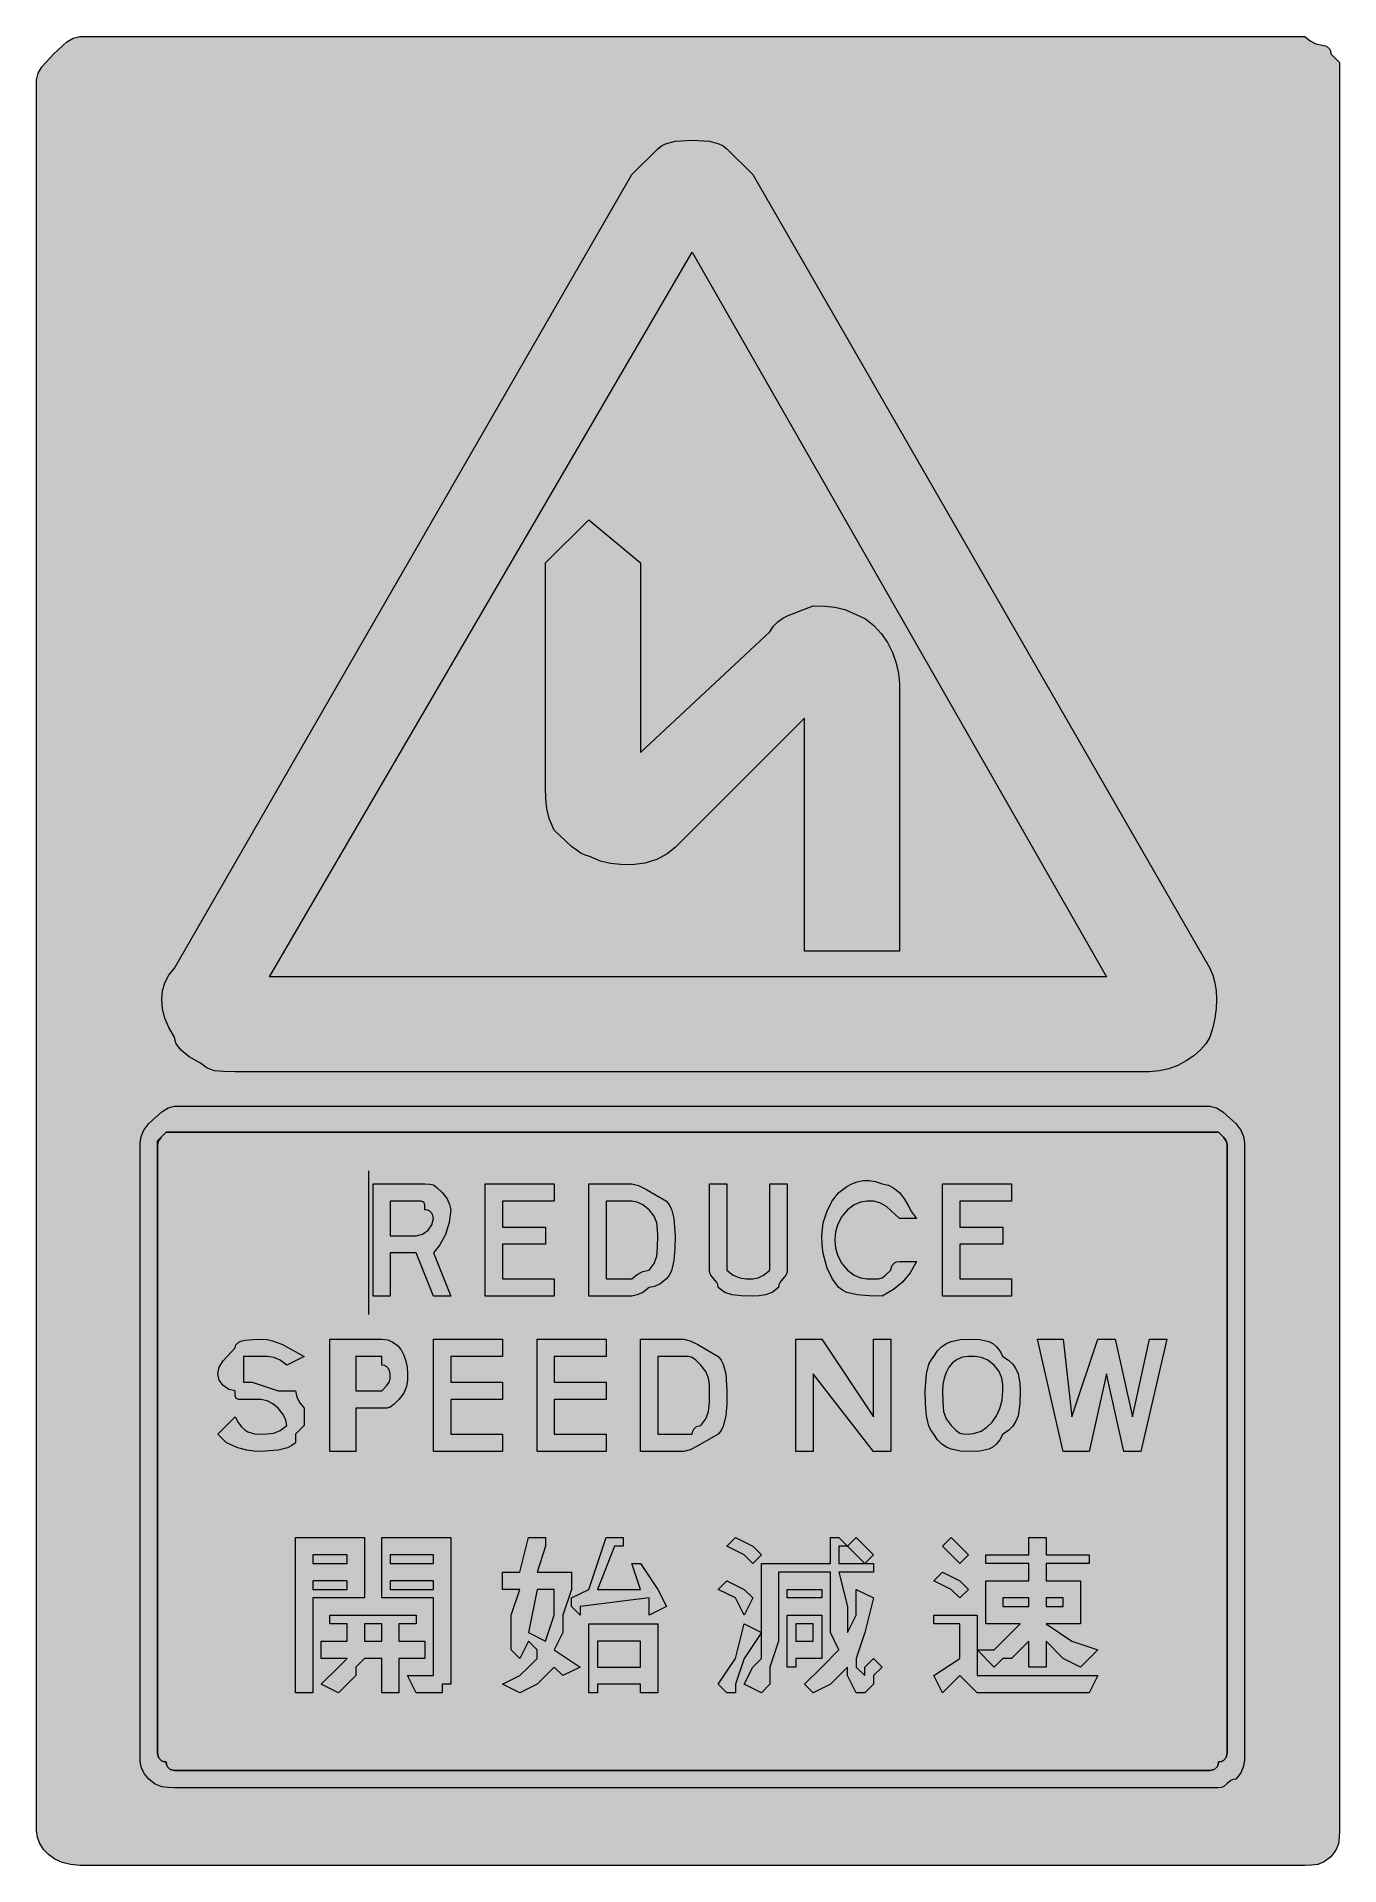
# Model space of a CAD drawing. Header units: metres. Extents: x 192 to 373, y 8 to 263.
import ezdxf

# ---------------------------------------------------------------- set-up
doc = ezdxf.new("R2010")
doc.units = ezdxf.units.M
for name, color, linetype, true_color in [('FILL_BLACK_000000', 7, 'Continuous', 0x000000), ('FILL_RED_FF0000', 7, 'Continuous', 0xff0000), ('FILL_WHITE_FFFFFF', 7, 'Continuous', 0xffffff), ('FILL_YELLOW_FFFF00', 7, 'Continuous', 0xffff00), ('STROKE_WHITE_FFFFFF', 7, 'Continuous', 0xffffff)]:
    doc.layers.add(name, color=color, linetype=linetype, true_color=true_color)

msp = doc.modelspace()

# ---------------------------------------------------------------- hatches: boundary and pattern name
at = {"layer": 'FILL_BLACK_000000', "true_color": 0x000000}
h = msp.add_hatch(color=7, dxfattribs=at)
h.dxf.hatch_style = 1
h.paths.add_polyline_path([(311.73, 135.6), (298.53, 135.6), (298.53, 168), (280.53, 150), (279.42, 149.12), (277.98, 148.35), (276.31, 147.81), (274.53, 147.6), (272.92, 147.62), (271.53, 147.75), (270.14, 148.11), (268.53, 148.8), (268.03, 148.91), (267.44, 149.19), (266.13, 150.15), (263.73, 152.4), (263.04, 154.01), (262.68, 155.4), (262.55, 156.79), (262.53, 158.4), (262.53, 189.6), (268.53, 195.6), (275.73, 189.6), (275.73, 163.2), (293.73, 180), (294.23, 180.79), (294.84, 181.41), (295.52, 181.88), (296.28, 182.25), (299.73, 183.6), (301.34, 183.58), (302.73, 183.45), (304.12, 183.09), (305.73, 182.4), (307.02, 181.79), (308.19, 180.9), (309.21, 179.78), (310.08, 178.5), (310.78, 177.1), (311.3, 175.65), (311.62, 174.2), (311.73, 172.8), (311.73, 135.6)])
at = {"layer": 'FILL_RED_FF0000', "true_color": 0xff0000}
h = msp.add_hatch(color=7, dxfattribs=at)
h.dxf.hatch_style = 1
h.paths.add_polyline_path([(355.32, 132.25), (355.61, 131.19), (355.77, 130.06), (355.83, 128.85), (355.77, 127.59), (355.61, 126.28), (355.32, 124.95), (354.93, 123.6), (354.37, 122.7), (353.62, 121.84), (352.69, 121.03), (351.63, 120.3), (350.45, 119.69), (349.19, 119.21), (347.88, 118.91), (346.53, 118.8), (219.33, 118.8), (217.74, 118.82), (216.48, 118.95), (215.45, 119.31), (214.53, 120), (212.96, 120.9), (211.83, 121.8), (211.16, 122.7), (210.99, 123.15), (210.93, 123.6), (210.14, 124.95), (209.58, 126.28), (209.24, 127.59), (209.13, 128.85), (209.24, 130.06), (209.58, 131.19), (210.14, 132.25), (210.93, 133.2), (274.53, 243.6), (278.13, 247.2), (278.63, 247.6), (279.22, 247.89), (280.53, 248.25), (282.93, 248.4), (285.33, 248.25), (286.64, 247.89), (287.23, 247.6), (287.73, 247.2), (291.33, 243.6), (354.93, 133.2), (355.32, 132.25)])
h = msp.add_hatch(color=7, dxfattribs=at)
h.dxf.hatch_style = 1
h.paths.add_polyline_path([(354.93, 110.4), (356.13, 110.4), (356.82, 109.69), (357.18, 109.2), (357.31, 108.71), (357.33, 108), (357.33, 24), (357.18, 23.4), (356.82, 22.99), (356.53, 22.85), (356.13, 22.8), (356.08, 22.4), (355.94, 22.11), (355.53, 21.75), (354.93, 21.6), (210.93, 21.6), (210.33, 21.75), (209.92, 22.11), (209.78, 22.4), (209.73, 22.8), (209.33, 22.85), (209.04, 22.99), (208.68, 23.4), (208.53, 24), (208.53, 108), (208.53, 109.2), (209.73, 110.4), (210.93, 110.4), (354.93, 110.4)])
at = {"layer": 'FILL_WHITE_FFFFFF', "true_color": 0xffffff}
h = msp.add_hatch(color=7, dxfattribs=at)
h.dxf.hatch_style = 1
h.paths.add_polyline_path([(224.13, 132), (282.93, 232.8), (340.53, 132), (224.13, 132)])
h = msp.add_hatch(color=7, dxfattribs=at)
h.dxf.hatch_style = 1
h.paths.add_polyline_path([(356.73, 113.25), (358.53, 111.6), (359.22, 110.7), (359.58, 109.8), (359.71, 108.9), (359.73, 108), (359.73, 24), (359.71, 23.1), (359.58, 22.2), (359.22, 21.3), (358.53, 20.4), (358.13, 20.35), (357.82, 20.21), (357.33, 19.8), (356.84, 19.39), (356.53, 19.25), (356.13, 19.2), (354.93, 19.2), (210.93, 19.2), (210.03, 19.22), (209.13, 19.35), (208.23, 19.71), (207.33, 20.4), (206.73, 21.15), (206.32, 21.92), (206.13, 22.8), (206.13, 24), (206.13, 108), (206.15, 108.9), (206.28, 109.8), (206.64, 110.7), (207.33, 111.6), (209.13, 113.25), (210.03, 113.79), (210.93, 114), (354.93, 114), (355.83, 113.79), (356.73, 113.25)])
h.paths.add_polyline_path([(209.04, 109.69), (208.68, 109.2), (208.55, 108.71), (208.53, 108), (208.53, 24), (208.68, 23.4), (209.04, 22.99), (209.33, 22.85), (209.73, 22.8), (209.78, 22.4), (209.92, 22.11), (210.33, 21.75), (210.93, 21.6), (354.93, 21.6), (355.53, 21.75), (355.94, 22.11), (356.08, 22.4), (356.13, 22.8), (356.53, 22.85), (356.82, 22.99), (357.18, 23.4), (357.33, 24), (357.33, 108), (357.31, 108.71), (357.18, 109.2), (356.82, 109.69), (356.13, 110.4), (354.93, 110.4), (210.93, 110.4), (209.73, 110.4), (209.04, 109.69)], flags=16)
h = msp.add_hatch(color=7, dxfattribs=at)
h.dxf.hatch_style = 1
h.paths.add_polyline_path([(244.53, 93.6), (240.93, 93.6), (240.93, 87.6), (238.53, 87.6), (238.53, 103.2), (245.73, 103.2), (246.44, 103.18), (246.93, 103.05), (247.42, 102.69), (248.13, 102), (248.82, 101.12), (249.18, 100.35), (249.33, 99.6), (249.12, 97.82), (248.58, 96.15), (247.81, 94.71), (246.93, 93.6), (249.33, 87.6), (246.93, 87.6), (244.53, 93.6)])
h.paths.add_polyline_path([(245.41, 96.21), (246.18, 96.75), (246.72, 97.52), (246.93, 98.4), (246.78, 99), (246.42, 99.41), (246.13, 99.55), (245.73, 99.6), (245.71, 100.29), (245.58, 100.65), (245.22, 100.78), (244.53, 100.8), (240.93, 100.8), (240.93, 96), (244.53, 96), (245.41, 96.21)], flags=16)
h = msp.add_hatch(color=7, dxfattribs=at)
h.dxf.hatch_style = 1
h.paths.add_polyline_path([(254.13, 103.2), (263.73, 103.2), (263.73, 100.8), (256.53, 100.8), (256.53, 97.2), (262.53, 97.2), (262.53, 94.8), (256.53, 94.8), (256.53, 90), (263.73, 90), (263.73, 87.6), (254.13, 87.6), (254.13, 103.2)])
h = msp.add_hatch(color=7, dxfattribs=at)
h.dxf.hatch_style = 1
h.paths.add_polyline_path([(276.48, 102.45), (279.33, 100.8), (279.73, 100.3), (280.02, 99.71), (280.38, 98.4), (280.53, 96), (280.51, 94.22), (280.38, 92.55), (280.02, 91.11), (279.73, 90.5), (279.33, 90), (278.45, 89.31), (277.68, 88.95), (276.93, 88.8), (276.05, 88.11), (275.28, 87.75), (274.53, 87.6), (268.53, 87.6), (268.53, 103.2), (274.53, 103.2), (275.45, 102.99), (276.48, 102.45)])
h.paths.add_polyline_path([(270.93, 90), (274.53, 90), (275.28, 90.6), (276.05, 91.01), (276.93, 91.2), (277.62, 92.12), (277.98, 93.15), (278.11, 94.41), (278.13, 96), (278.11, 96.9), (277.98, 97.8), (277.62, 98.7), (276.93, 99.6), (276.05, 100.29), (275.28, 100.65), (274.53, 100.8), (270.93, 100.8), (270.93, 90)], flags=16)
h = msp.add_hatch(color=7, dxfattribs=at)
h.dxf.hatch_style = 1
h.paths.add_polyline_path([(287.73, 93.6), (287.73, 92.4), (287.73, 91.2), (288.63, 90.51), (289.53, 90.15), (290.43, 90.02), (291.33, 90), (292.08, 90.15), (292.85, 90.51), (293.73, 91.2), (293.73, 92.4), (293.73, 93.6), (293.73, 103.2), (296.13, 103.2), (296.13, 93.6), (296.13, 91.2), (296.08, 90.8), (295.94, 90.49), (295.53, 90), (295.12, 89.51), (294.98, 89.2), (294.93, 88.8), (294.03, 88.11), (293.13, 87.75), (292.23, 87.62), (291.33, 87.6), (289.74, 87.62), (288.48, 87.75), (287.45, 88.11), (286.53, 88.8), (286.48, 89.2), (286.34, 89.51), (285.93, 90), (285.52, 90.49), (285.38, 90.8), (285.33, 91.2), (285.33, 93.6), (285.33, 103.2), (287.73, 103.2), (287.73, 93.6)])
h = msp.add_hatch(color=7, dxfattribs=at)
h.dxf.hatch_style = 1
h.paths.add_polyline_path([(309.93, 100.05), (309.03, 100.59), (308.13, 100.8), (307.23, 100.78), (306.33, 100.65), (305.43, 100.29), (304.53, 99.6), (303.74, 98.65), (303.18, 97.61), (302.84, 96.52), (302.73, 95.4), (302.84, 94.28), (303.18, 93.19), (303.74, 92.15), (304.53, 91.2), (305.43, 90.51), (306.33, 90.15), (307.23, 90.02), (308.13, 90), (308.84, 90.02), (309.33, 90.15), (309.82, 90.51), (310.53, 91.2), (310.68, 91.8), (311.04, 92.21), (311.33, 92.35), (311.73, 92.4), (314.13, 92.4), (313.21, 90.81), (312.18, 89.55), (310.92, 88.52), (309.33, 87.6), (307.55, 87.62), (305.88, 87.75), (304.44, 88.11), (303.83, 88.4), (303.33, 88.8), (302.45, 89.93), (301.68, 91.5), (301.14, 93.52), (300.98, 94.71), (300.93, 96), (301.14, 97.78), (301.68, 99.45), (302.45, 100.89), (303.33, 102), (304.44, 102.86), (305.12, 103.22), (305.88, 103.5), (306.69, 103.66), (307.55, 103.69), (308.43, 103.54), (309.33, 103.2), (310.21, 103.01), (310.98, 102.6), (311.73, 102), (312.44, 101.1), (312.93, 100.2), (313.42, 99.3), (314.13, 98.4), (311.73, 98.4), (309.93, 100.05)])
h = msp.add_hatch(color=7, dxfattribs=at)
h.dxf.hatch_style = 1
h.paths.add_polyline_path([(317.73, 103.2), (327.33, 103.2), (327.33, 100.8), (320.13, 100.8), (320.13, 97.2), (326.13, 97.2), (326.13, 94.8), (320.13, 94.8), (320.13, 90), (327.33, 90), (327.33, 87.6), (317.73, 87.6), (317.73, 103.2)])
h = msp.add_hatch(color=7, dxfattribs=at)
h.dxf.hatch_style = 1
h.paths.add_polyline_path([(225.63, 78.69), (224.73, 79.05), (223.83, 79.18), (222.93, 79.2), (220.53, 79.2), (220.53, 76.8), (220.53, 75.6), (221.73, 75.6), (225.33, 74.4), (226.53, 74.4), (227.73, 74.4), (227.92, 73.52), (228.33, 72.75), (228.93, 72), (228.93, 70.8), (228.93, 69.6), (227.73, 68.4), (227.73, 67.2), (227.23, 66.8), (226.64, 66.51), (225.33, 66.15), (222.93, 66), (222.01, 66.02), (220.98, 66.15), (219.72, 66.51), (218.13, 67.2), (216.93, 68.4), (219.33, 70.8), (219.78, 70.01), (220.23, 69.41), (220.68, 68.99), (221.13, 68.7), (222.03, 68.44), (222.93, 68.4), (223.83, 68.42), (224.73, 68.55), (225.63, 68.91), (226.53, 69.6), (226.38, 70.35), (226.02, 71.12), (225.33, 72), (224.58, 72.6), (223.81, 73.01), (222.93, 73.2), (220.53, 73.2), (219.84, 73.22), (219.48, 73.35), (219.35, 73.71), (219.33, 74.4), (218.45, 74.61), (217.68, 75.15), (217.14, 75.92), (216.93, 76.8), (217.14, 77.7), (217.68, 78.6), (219.33, 80.4), (219.44, 80.8), (219.72, 81.09), (220.15, 81.31), (220.68, 81.45), (221.86, 81.58), (222.93, 81.6), (223.78, 81.55), (224.54, 81.39), (225.93, 80.85), (228.93, 79.2), (226.53, 78), (225.63, 78.69)])
h = msp.add_hatch(color=7, dxfattribs=at)
h.dxf.hatch_style = 1
h.paths.add_polyline_path([(241.3, 81.19), (241.92, 80.71), (242.43, 80.1), (242.82, 79.37), (243.1, 78.56), (243.27, 77.7), (243.33, 76.8), (243.31, 75.9), (243.18, 75), (242.82, 74.1), (242.13, 73.2), (241.42, 72.51), (240.93, 72.15), (240.44, 72.02), (239.73, 72), (236.13, 72), (236.13, 66), (232.53, 66), (232.53, 81.6), (239.73, 81.6), (240.57, 81.49), (241.3, 81.19)])
h.paths.add_polyline_path([(238.53, 74.4), (239.73, 74.4), (240.42, 75.11), (240.78, 75.6), (240.91, 76.09), (240.93, 76.8), (240.78, 77.4), (240.42, 77.81), (240.13, 77.95), (239.73, 78), (239.73, 79.2), (238.53, 79.2), (236.13, 79.2), (236.13, 74.4), (238.53, 74.4)], flags=16)
h = msp.add_hatch(color=7, dxfattribs=at)
h.dxf.hatch_style = 1
h.paths.add_polyline_path([(246.93, 81.6), (256.53, 81.6), (256.53, 79.2), (249.33, 79.2), (249.33, 75.6), (256.53, 75.6), (256.53, 73.2), (249.33, 73.2), (249.33, 68.4), (256.53, 68.4), (256.53, 66), (246.93, 66), (246.93, 81.6)])
h = msp.add_hatch(color=7, dxfattribs=at)
h.dxf.hatch_style = 1
h.paths.add_polyline_path([(261.33, 81.6), (270.93, 81.6), (270.93, 79.2), (263.73, 79.2), (263.73, 75.6), (270.93, 75.6), (270.93, 73.2), (263.73, 73.2), (263.73, 68.4), (270.93, 68.4), (270.93, 66), (261.33, 66), (261.33, 81.6)])
h = msp.add_hatch(color=7, dxfattribs=at)
h.dxf.hatch_style = 1
h.paths.add_polyline_path([(283.68, 80.85), (286.53, 79.2), (286.93, 78.7), (287.22, 78.11), (287.58, 76.8), (287.73, 74.4), (287.71, 72.62), (287.58, 70.95), (287.22, 69.51), (286.93, 68.9), (286.53, 68.4), (283.68, 66.75), (282.65, 66.21), (281.73, 66), (275.73, 66), (275.73, 81.6), (281.73, 81.6), (282.65, 81.39), (283.68, 80.85)])
h.paths.add_polyline_path([(278.13, 68.4), (281.73, 68.4), (282.93, 68.4), (282.98, 68.8), (283.12, 69.09), (283.53, 69.45), (284.13, 69.6), (284.82, 70.52), (285.18, 71.55), (285.31, 72.81), (285.33, 74.4), (285.31, 75.3), (285.18, 76.2), (284.82, 77.1), (284.13, 78), (283.42, 78.69), (282.93, 79.05), (282.44, 79.18), (281.73, 79.2), (278.13, 79.2), (278.13, 68.4)], flags=16)
h = msp.add_hatch(color=7, dxfattribs=at)
h.dxf.hatch_style = 1
h.paths.add_polyline_path([(299.73, 76.8), (299.73, 66), (297.33, 66), (297.33, 81.6), (300.93, 81.6), (308.13, 70.8), (308.13, 81.6), (310.53, 81.6), (310.53, 66), (308.13, 66), (299.73, 76.8)])
h = msp.add_hatch(color=7, dxfattribs=at)
h.dxf.hatch_style = 1
h.paths.add_polyline_path([(324.18, 81.3), (324.72, 81.01), (325.21, 80.59), (325.68, 79.99), (326.13, 79.2), (326.92, 78.7), (327.52, 78.11), (327.94, 77.47), (328.23, 76.8), (328.49, 75.49), (328.53, 74.4), (328.49, 72.62), (328.23, 70.95), (327.94, 70.19), (327.52, 69.51), (326.92, 68.9), (326.13, 68.4), (325.68, 67.61), (325.21, 67.01), (324.72, 66.59), (324.18, 66.3), (322.92, 66.04), (321.33, 66), (320.24, 66.04), (318.93, 66.3), (318.26, 66.59), (317.62, 67.01), (317.03, 67.61), (316.53, 68.4), (316.13, 68.9), (315.84, 69.51), (315.48, 70.95), (315.35, 72.62), (315.33, 74.4), (315.48, 76.8), (315.84, 78.11), (316.13, 78.7), (316.53, 79.2), (317.03, 79.99), (317.62, 80.59), (318.26, 81.01), (318.93, 81.3), (320.24, 81.56), (321.33, 81.6), (322.92, 81.56), (324.18, 81.3)])
h.paths.add_polyline_path([(319.76, 78.79), (319.14, 78.31), (318.63, 77.7), (318.24, 76.97), (317.96, 76.16), (317.79, 75.3), (317.73, 74.4), (317.75, 72.81), (317.88, 71.55), (318.24, 70.52), (318.93, 69.6), (319.64, 68.91), (320.13, 68.55), (320.62, 68.42), (321.33, 68.4), (322.23, 68.51), (323.09, 68.83), (323.9, 69.35), (324.63, 70.05), (325.24, 70.92), (325.72, 71.94), (326.02, 73.11), (326.13, 74.4), (326.11, 75.3), (325.98, 76.2), (325.62, 77.1), (324.93, 78), (324.03, 78.69), (323.13, 79.05), (322.23, 79.18), (321.33, 79.2), (320.49, 79.09), (319.76, 78.79)], flags=16)
h = msp.add_hatch(color=7, dxfattribs=at)
h.dxf.hatch_style = 1
h.paths.add_polyline_path([(330.93, 81.6), (334.53, 81.6), (335.73, 70.8), (339.33, 81.6), (341.73, 81.6), (344.13, 70.8), (346.53, 81.6), (348.93, 81.6), (345.33, 66), (342.93, 66), (340.53, 76.8), (338.13, 66), (334.53, 66), (330.93, 81.6)])
h = msp.add_hatch(color=7, dxfattribs=at)
h.dxf.hatch_style = 1
h.paths.add_polyline_path([(237.33, 45.6), (230.13, 45.6), (230.13, 32.4), (227.73, 32.4), (227.73, 54), (237.33, 54), (237.33, 45.6)])
h.paths.add_polyline_path([(230.13, 48), (230.13, 46.8), (234.93, 46.8), (234.93, 48), (230.13, 48)], flags=16)
h.paths.add_polyline_path([(234.93, 51.6), (230.13, 51.6), (230.13, 50.4), (234.93, 50.4), (234.93, 51.6)], flags=16)
h = msp.add_hatch(color=7, dxfattribs=at)
h.dxf.hatch_style = 1
h.paths.add_polyline_path([(249.33, 36), (249.33, 34.8), (249.33, 33.6), (248.13, 33.6), (248.13, 32.4), (246.93, 32.4), (245.73, 32.4), (244.53, 32.4), (243.33, 34.8), (244.53, 34.8), (245.73, 34.8), (246.93, 34.8), (246.93, 36), (246.93, 45.6), (239.73, 45.6), (239.73, 54), (249.33, 54), (249.33, 36)])
h.paths.add_polyline_path([(240.93, 48), (240.93, 46.8), (246.93, 46.8), (246.93, 48), (240.93, 48)], flags=16)
h.paths.add_polyline_path([(246.93, 51.6), (240.93, 51.6), (240.93, 50.4), (246.93, 50.4), (246.93, 51.6)], flags=16)
h = msp.add_hatch(color=7, dxfattribs=at)
h.dxf.hatch_style = 1
h.paths.add_polyline_path([(262.53, 52.8), (261.33, 49.2), (266.13, 49.2), (266.13, 46.8), (264.93, 43.2), (264.93, 40.8), (263.73, 38.4), (267.33, 36), (264.93, 34.8), (263.73, 36), (261.33, 33.6), (258.93, 32.4), (256.53, 33.6), (258.93, 34.8), (260.13, 36), (261.33, 37.2), (261.33, 38.4), (260.13, 39.6), (258.93, 37.2), (257.73, 38.4), (257.73, 43.2), (258.93, 46.8), (256.53, 46.8), (256.53, 49.2), (258.93, 49.2), (260.13, 54), (262.53, 54), (262.53, 52.8)])
h.paths.add_polyline_path([(262.53, 39.6), (263.73, 43.2), (263.73, 46.8), (261.33, 46.8), (260.13, 40.8), (262.53, 39.6)], flags=16)
h = msp.add_hatch(color=7, dxfattribs=at)
h.dxf.hatch_style = 1
h.paths.add_polyline_path([(273.33, 54), (273.33, 52.8), (272.13, 52.8), (269.73, 46.8), (275.73, 46.8), (274.53, 50.4), (275.73, 50.4), (278.13, 46.8), (279.33, 44.4), (276.93, 43.2), (276.93, 45.6), (267.33, 44.4), (267.33, 43.2), (266.13, 44.4), (266.13, 45.6), (268.53, 46.8), (270.93, 54), (273.33, 54)])
h = msp.add_hatch(color=7, dxfattribs=at)
h.dxf.hatch_style = 1
h.paths.add_polyline_path([(291.33, 52.8), (292.53, 51.6), (291.33, 50.4), (290.13, 51.6), (287.73, 52.8), (288.93, 54), (291.33, 52.8)])
h = msp.add_hatch(color=7, dxfattribs=at)
h.dxf.hatch_style = 1
h.paths.add_polyline_path([(302.13, 50.4), (302.13, 54), (303.33, 54), (304.53, 52.8), (303.33, 52.8), (303.33, 50.4), (308.13, 50.4), (308.13, 49.2), (303.33, 49.2), (304.53, 44.4), (304.53, 40.8), (305.73, 43.2), (305.73, 46.8), (308.13, 45.6), (306.93, 40.8), (305.73, 37.2), (305.73, 36), (306.93, 34.8), (306.93, 36), (308.13, 37.2), (309.33, 36), (308.13, 34.8), (308.13, 33.6), (306.93, 32.4), (305.73, 32.4), (304.53, 34.8), (304.53, 36), (302.13, 33.6), (299.73, 32.4), (298.53, 33.6), (300.93, 36), (303.33, 38.4), (302.13, 40.8), (302.13, 43.2), (302.13, 45.6), (302.13, 49.2), (294.93, 49.2), (294.93, 42), (294.93, 39.6), (293.73, 36), (293.73, 33.6), (292.53, 32.4), (290.13, 33.6), (291.33, 36), (292.53, 37.2), (292.53, 40.8), (292.53, 43.2), (292.53, 50.4), (302.13, 50.4)])
h = msp.add_hatch(color=7, dxfattribs=at)
h.dxf.hatch_style = 1
h.paths.add_polyline_path([(306.93, 52.8), (308.13, 51.6), (306.93, 50.4), (304.53, 52.8), (305.73, 54), (306.93, 52.8)])
h = msp.add_hatch(color=7, dxfattribs=at)
h.dxf.hatch_style = 1
h.paths.add_polyline_path([(320.13, 52.8), (321.33, 51.6), (320.13, 50.4), (318.93, 51.6), (317.73, 52.8), (318.93, 54), (320.13, 52.8)])
h = msp.add_hatch(color=7, dxfattribs=at)
h.dxf.hatch_style = 1
h.paths.add_polyline_path([(332.13, 54), (332.13, 51.6), (338.13, 51.6), (338.13, 50.4), (332.13, 50.4), (332.13, 48), (336.93, 48), (336.93, 42), (332.13, 42), (335.73, 39.6), (339.33, 38.4), (336.93, 36), (334.53, 37.2), (332.13, 39.6), (332.13, 36), (329.73, 36), (329.73, 39.6), (328.53, 38.4), (327.33, 37.2), (326.13, 37.2), (324.93, 36), (322.53, 38.4), (324.93, 38.4), (326.13, 39.6), (327.33, 40.8), (328.53, 42), (323.73, 42), (323.73, 48), (329.73, 48), (329.73, 50.4), (323.73, 50.4), (323.73, 51.6), (329.73, 51.6), (329.73, 54), (332.13, 54)])
h.paths.add_polyline_path([(326.13, 45.6), (326.13, 44.4), (329.73, 44.4), (329.73, 45.6), (326.13, 45.6)], flags=16)
h.paths.add_polyline_path([(334.53, 45.6), (332.13, 45.6), (332.13, 44.4), (334.53, 44.4), (334.53, 45.6)], flags=16)
h = msp.add_hatch(color=7, dxfattribs=at)
h.dxf.hatch_style = 1
h.paths.add_polyline_path([(320.13, 48), (321.33, 46.8), (320.13, 45.6), (318.93, 46.8), (316.53, 48), (317.73, 49.2), (320.13, 48)])
h = msp.add_hatch(color=7, dxfattribs=at)
h.dxf.hatch_style = 1
h.paths.add_polyline_path([(290.13, 46.8), (291.33, 45.6), (290.13, 43.2), (288.93, 45.6), (286.53, 46.8), (287.73, 48), (290.13, 46.8)])
h = msp.add_hatch(color=7, dxfattribs=at)
h.dxf.hatch_style = 1
h.paths.add_polyline_path([(300.93, 46.8), (300.93, 45.6), (296.13, 45.6), (296.13, 46.8), (300.93, 46.8)])
h = msp.add_hatch(color=7, dxfattribs=at)
h.dxf.hatch_style = 1
h.paths.add_polyline_path([(244.53, 42), (242.13, 42), (242.13, 39.6), (245.73, 39.6), (245.73, 37.2), (242.13, 37.2), (242.13, 32.4), (239.73, 32.4), (239.73, 37.2), (237.33, 37.2), (236.13, 36), (236.13, 34.8), (234.93, 33.6), (233.73, 32.4), (231.33, 33.6), (233.73, 36), (234.93, 37.2), (231.33, 37.2), (231.33, 39.6), (234.93, 39.6), (234.93, 40.8), (234.93, 42), (232.53, 42), (232.53, 43.2), (244.53, 43.2), (244.53, 42)])
h.paths.add_polyline_path([(239.73, 39.6), (239.73, 42), (237.33, 42), (237.33, 39.6), (239.73, 39.6)], flags=16)
h = msp.add_hatch(color=7, dxfattribs=at)
h.dxf.hatch_style = 1
h.paths.add_polyline_path([(278.13, 32.4), (275.73, 32.4), (275.73, 33.6), (269.73, 33.6), (269.73, 32.4), (268.53, 32.4), (268.53, 42), (278.13, 42), (278.13, 32.4)])
h.paths.add_polyline_path([(275.73, 39.6), (269.73, 39.6), (269.73, 36), (275.73, 36), (275.73, 39.6)], flags=16)
h = msp.add_hatch(color=7, dxfattribs=at)
h.dxf.hatch_style = 1
h.paths.add_polyline_path([(288.93, 37.2), (290.13, 42), (292.53, 40.8), (290.13, 37.2), (288.93, 33.6), (288.93, 32.4), (287.73, 32.4), (286.53, 33.6), (288.93, 37.2)])
h = msp.add_hatch(color=7, dxfattribs=at)
h.dxf.hatch_style = 1
h.paths.add_polyline_path([(300.93, 37.2), (299.73, 37.2), (297.33, 37.2), (297.33, 36), (296.13, 36), (296.13, 43.2), (300.93, 43.2), (300.93, 37.2)])
h.paths.add_polyline_path([(299.73, 42), (297.33, 42), (297.33, 39.6), (299.73, 39.6), (299.73, 42)], flags=16)
h = msp.add_hatch(color=7, dxfattribs=at)
h.dxf.hatch_style = 1
h.paths.add_polyline_path([(322.53, 43.2), (322.53, 37.2), (322.53, 36), (322.53, 34.8), (323.73, 34.8), (326.13, 34.8), (327.33, 34.8), (339.33, 34.8), (338.13, 32.4), (326.13, 32.4), (323.73, 32.4), (322.53, 32.4), (321.33, 33.6), (320.13, 34.8), (317.73, 32.4), (316.53, 34.8), (320.13, 37.2), (320.13, 42), (316.53, 42), (316.53, 43.2), (322.53, 43.2)])
at = {"layer": 'FILL_YELLOW_FFFF00', "true_color": 0xffff00}
h = msp.add_hatch(color=7, dxfattribs=at)
h.dxf.hatch_style = 1
h.paths.add_polyline_path([(191.73, 256.8), (191.94, 257.7), (192.48, 258.6), (194.13, 260.4), (195.93, 262.05), (196.83, 262.59), (197.73, 262.8), (368.13, 262.8), (368.88, 262.2), (369.65, 261.79), (370.53, 261.6), (371.13, 261.45), (371.54, 261.09), (371.68, 260.8), (371.73, 260.4), (372.93, 259.2), (372.93, 256.8), (372.93, 13.2), (372.91, 12.3), (372.78, 11.4), (372.42, 10.5), (371.73, 9.6), (370.83, 8.91), (369.93, 8.55), (369.03, 8.42), (368.13, 8.4), (197.73, 8.4), (196.44, 8.51), (195.27, 8.81), (194.25, 9.29), (193.38, 9.9), (192.68, 10.63), (192.16, 11.44), (191.84, 12.3), (191.73, 13.2), (191.73, 256.8)])

# ---------------------------------------------------------------- linework, layer by layer
at = {"layer": 'FILL_BLACK_000000', "lineweight": 0, "true_color": 0x000000}
msp.add_lwpolyline([(311.73, 135.6), (298.53, 135.6), (298.53, 168), (280.53, 150), (279.42, 149.12), (277.98, 148.35), (276.31, 147.81), (274.53, 147.6), (272.92, 147.62), (271.53, 147.75), (270.14, 148.11), (268.53, 148.8), (268.03, 148.91), (267.44, 149.19), (266.13, 150.15), (263.73, 152.4), (263.04, 154.01), (262.68, 155.4), (262.55, 156.79), (262.53, 158.4), (262.53, 189.6), (268.53, 195.6), (275.73, 189.6), (275.73, 163.2), (293.73, 180), (294.23, 180.79), (294.84, 181.41), (295.52, 181.88), (296.28, 182.25), (299.73, 183.6), (301.34, 183.58), (302.73, 183.45), (304.12, 183.09), (305.73, 182.4), (307.02, 181.79), (308.19, 180.9), (309.21, 179.78), (310.08, 178.5), (310.78, 177.1), (311.3, 175.65), (311.62, 174.2), (311.73, 172.8)], close=True, dxfattribs=at)
at = {"layer": 'FILL_RED_FF0000', "lineweight": 0, "true_color": 0xff0000}
for points in [[(355.32, 132.25), (355.61, 131.19), (355.77, 130.06), (355.83, 128.85), (355.77, 127.59), (355.61, 126.28), (355.32, 124.95), (354.93, 123.6), (354.37, 122.7), (353.62, 121.84), (352.69, 121.03), (351.63, 120.3), (350.45, 119.69), (349.19, 119.21), (347.88, 118.91), (346.53, 118.8), (219.33, 118.8), (217.74, 118.82), (216.48, 118.95), (215.45, 119.31), (214.53, 120), (212.96, 120.9), (211.83, 121.8), (211.16, 122.7), (210.99, 123.15), (210.93, 123.6), (210.14, 124.95), (209.58, 126.28), (209.24, 127.59), (209.13, 128.85), (209.24, 130.06), (209.58, 131.19), (210.14, 132.25), (210.93, 133.2), (274.53, 243.6), (278.13, 247.2), (278.63, 247.6), (279.22, 247.89), (280.53, 248.25), (282.93, 248.4), (285.33, 248.25), (286.64, 247.89), (287.23, 247.6), (287.73, 247.2), (291.33, 243.6), (354.93, 133.2)], [(354.93, 110.4), (356.13, 110.4), (356.82, 109.69), (357.18, 109.2), (357.31, 108.71), (357.33, 108), (357.33, 24), (357.18, 23.4), (356.82, 22.99), (356.53, 22.85), (356.13, 22.8), (356.08, 22.4), (355.94, 22.11), (355.53, 21.75), (354.93, 21.6), (210.93, 21.6), (210.33, 21.75), (209.92, 22.11), (209.78, 22.4), (209.73, 22.8), (209.33, 22.85), (209.04, 22.99), (208.68, 23.4), (208.53, 24), (208.53, 108), (208.53, 109.2), (209.73, 110.4), (210.93, 110.4)]]:
    msp.add_lwpolyline(points, close=True, dxfattribs=at)
at = {"layer": 'FILL_WHITE_FFFFFF', "lineweight": 0, "true_color": 0xff0000}
msp.add_lwpolyline([(224.13, 132), (282.93, 232.8), (340.53, 132)], close=True, dxfattribs=at)
at = {"layer": 'FILL_WHITE_FFFFFF', "lineweight": 0, "true_color": 0xffffff}
for points in [[(356.73, 113.25), (358.53, 111.6), (359.22, 110.7), (359.58, 109.8), (359.71, 108.9), (359.73, 108), (359.73, 24), (359.71, 23.1), (359.58, 22.2), (359.22, 21.3), (358.53, 20.4), (358.13, 20.35), (357.82, 20.21), (357.33, 19.8), (356.84, 19.39), (356.53, 19.25), (356.13, 19.2), (354.93, 19.2), (210.93, 19.2), (210.03, 19.22), (209.13, 19.35), (208.23, 19.71), (207.33, 20.4), (206.73, 21.15), (206.32, 21.92), (206.13, 22.8), (206.13, 24), (206.13, 108), (206.15, 108.9), (206.28, 109.8), (206.64, 110.7), (207.33, 111.6), (209.13, 113.25), (210.03, 113.79), (210.93, 114), (354.93, 114), (355.83, 113.79)], [(209.04, 109.69), (208.68, 109.2), (208.55, 108.71), (208.53, 108), (208.53, 24), (208.68, 23.4), (209.04, 22.99), (209.33, 22.85), (209.73, 22.8), (209.78, 22.4), (209.92, 22.11), (210.33, 21.75), (210.93, 21.6), (354.93, 21.6), (355.53, 21.75), (355.94, 22.11), (356.08, 22.4), (356.13, 22.8), (356.53, 22.85), (356.82, 22.99), (357.18, 23.4), (357.33, 24), (357.33, 108), (357.31, 108.71), (357.18, 109.2), (356.82, 109.69), (356.13, 110.4), (354.93, 110.4), (210.93, 110.4), (209.73, 110.4)], [(244.53, 93.6), (240.93, 93.6), (240.93, 87.6), (238.53, 87.6), (238.53, 103.2), (245.73, 103.2), (246.44, 103.18), (246.93, 103.05), (247.42, 102.69), (248.13, 102), (248.82, 101.12), (249.18, 100.35), (249.33, 99.6), (249.12, 97.82), (248.58, 96.15), (247.81, 94.71), (246.93, 93.6), (249.33, 87.6), (246.93, 87.6)], [(254.13, 103.2), (263.73, 103.2), (263.73, 100.8), (256.53, 100.8), (256.53, 97.2), (262.53, 97.2), (262.53, 94.8), (256.53, 94.8), (256.53, 90), (263.73, 90), (263.73, 87.6), (254.13, 87.6)], [(276.48, 102.45), (279.33, 100.8), (279.73, 100.3), (280.02, 99.71), (280.38, 98.4), (280.53, 96), (280.51, 94.22), (280.38, 92.55), (280.02, 91.11), (279.73, 90.5), (279.33, 90), (278.45, 89.31), (277.68, 88.95), (276.93, 88.8), (276.05, 88.11), (275.28, 87.75), (274.53, 87.6), (268.53, 87.6), (268.53, 103.2), (274.53, 103.2), (275.45, 102.99)], [(287.73, 93.6), (287.73, 92.4), (287.73, 91.2), (288.63, 90.51), (289.53, 90.15), (290.43, 90.02), (291.33, 90), (292.08, 90.15), (292.85, 90.51), (293.73, 91.2), (293.73, 92.4), (293.73, 93.6), (293.73, 103.2), (296.13, 103.2), (296.13, 93.6), (296.13, 91.2), (296.08, 90.8), (295.94, 90.49), (295.53, 90), (295.12, 89.51), (294.98, 89.2), (294.93, 88.8), (294.03, 88.11), (293.13, 87.75), (292.23, 87.62), (291.33, 87.6), (289.74, 87.62), (288.48, 87.75), (287.45, 88.11), (286.53, 88.8), (286.48, 89.2), (286.34, 89.51), (285.93, 90), (285.52, 90.49), (285.38, 90.8), (285.33, 91.2), (285.33, 93.6), (285.33, 103.2), (287.73, 103.2)], [(309.93, 100.05), (309.03, 100.59), (308.13, 100.8), (307.23, 100.78), (306.33, 100.65), (305.43, 100.29), (304.53, 99.6), (303.74, 98.65), (303.18, 97.61), (302.84, 96.52), (302.73, 95.4), (302.84, 94.28), (303.18, 93.19), (303.74, 92.15), (304.53, 91.2), (305.43, 90.51), (306.33, 90.15), (307.23, 90.02), (308.13, 90), (308.84, 90.02), (309.33, 90.15), (309.82, 90.51), (310.53, 91.2), (310.68, 91.8), (311.04, 92.21), (311.33, 92.35), (311.73, 92.4), (314.13, 92.4), (313.21, 90.81), (312.18, 89.55), (310.92, 88.52), (309.33, 87.6), (307.55, 87.62), (305.88, 87.75), (304.44, 88.11), (303.83, 88.4), (303.33, 88.8), (302.45, 89.93), (301.68, 91.5), (301.14, 93.52), (300.98, 94.71), (300.93, 96), (301.14, 97.78), (301.68, 99.45), (302.45, 100.89), (303.33, 102), (304.44, 102.86), (305.12, 103.22), (305.88, 103.5), (306.69, 103.66), (307.55, 103.69), (308.43, 103.54), (309.33, 103.2), (310.21, 103.01), (310.98, 102.6), (311.73, 102), (312.44, 101.1), (312.93, 100.2), (313.42, 99.3), (314.13, 98.4), (311.73, 98.4)], [(317.73, 103.2), (327.33, 103.2), (327.33, 100.8), (320.13, 100.8), (320.13, 97.2), (326.13, 97.2), (326.13, 94.8), (320.13, 94.8), (320.13, 90), (327.33, 90), (327.33, 87.6), (317.73, 87.6)], [(245.41, 96.21), (246.18, 96.75), (246.72, 97.52), (246.93, 98.4), (246.78, 99), (246.42, 99.41), (246.13, 99.55), (245.73, 99.6), (245.71, 100.29), (245.58, 100.65), (245.22, 100.78), (244.53, 100.8), (240.93, 100.8), (240.93, 96), (244.53, 96)], [(270.93, 90), (274.53, 90), (275.28, 90.6), (276.05, 91.01), (276.93, 91.2), (277.62, 92.12), (277.98, 93.15), (278.11, 94.41), (278.13, 96), (278.11, 96.9), (277.98, 97.8), (277.62, 98.7), (276.93, 99.6), (276.05, 100.29), (275.28, 100.65), (274.53, 100.8), (270.93, 100.8)], [(225.63, 78.69), (224.73, 79.05), (223.83, 79.18), (222.93, 79.2), (220.53, 79.2), (220.53, 76.8), (220.53, 75.6), (221.73, 75.6), (225.33, 74.4), (226.53, 74.4), (227.73, 74.4), (227.92, 73.52), (228.33, 72.75), (228.93, 72), (228.93, 70.8), (228.93, 69.6), (227.73, 68.4), (227.73, 67.2), (227.23, 66.8), (226.64, 66.51), (225.33, 66.15), (222.93, 66), (222.01, 66.02), (220.98, 66.15), (219.72, 66.51), (218.13, 67.2), (216.93, 68.4), (219.33, 70.8), (219.78, 70.01), (220.23, 69.41), (220.68, 68.99), (221.13, 68.7), (222.03, 68.44), (222.93, 68.4), (223.83, 68.42), (224.73, 68.55), (225.63, 68.91), (226.53, 69.6), (226.38, 70.35), (226.02, 71.12), (225.33, 72), (224.58, 72.6), (223.81, 73.01), (222.93, 73.2), (220.53, 73.2), (219.84, 73.22), (219.48, 73.35), (219.35, 73.71), (219.33, 74.4), (218.45, 74.61), (217.68, 75.15), (217.14, 75.92), (216.93, 76.8), (217.14, 77.7), (217.68, 78.6), (219.33, 80.4), (219.44, 80.8), (219.72, 81.09), (220.15, 81.31), (220.68, 81.45), (221.86, 81.58), (222.93, 81.6), (223.78, 81.55), (224.54, 81.39), (225.93, 80.85), (228.93, 79.2), (226.53, 78)], [(241.3, 81.19), (241.92, 80.71), (242.43, 80.1), (242.82, 79.37), (243.1, 78.56), (243.27, 77.7), (243.33, 76.8), (243.31, 75.9), (243.18, 75), (242.82, 74.1), (242.13, 73.2), (241.42, 72.51), (240.93, 72.15), (240.44, 72.02), (239.73, 72), (236.13, 72), (236.13, 66), (232.53, 66), (232.53, 81.6), (239.73, 81.6), (240.57, 81.49)], [(246.93, 81.6), (256.53, 81.6), (256.53, 79.2), (249.33, 79.2), (249.33, 75.6), (256.53, 75.6), (256.53, 73.2), (249.33, 73.2), (249.33, 68.4), (256.53, 68.4), (256.53, 66), (246.93, 66)], [(261.33, 81.6), (270.93, 81.6), (270.93, 79.2), (263.73, 79.2), (263.73, 75.6), (270.93, 75.6), (270.93, 73.2), (263.73, 73.2), (263.73, 68.4), (270.93, 68.4), (270.93, 66), (261.33, 66)], [(283.68, 80.85), (286.53, 79.2), (286.93, 78.7), (287.22, 78.11), (287.58, 76.8), (287.73, 74.4), (287.71, 72.62), (287.58, 70.95), (287.22, 69.51), (286.93, 68.9), (286.53, 68.4), (283.68, 66.75), (282.65, 66.21), (281.73, 66), (275.73, 66), (275.73, 81.6), (281.73, 81.6), (282.65, 81.39)], [(299.73, 76.8), (299.73, 66), (297.33, 66), (297.33, 81.6), (300.93, 81.6), (308.13, 70.8), (308.13, 81.6), (310.53, 81.6), (310.53, 66), (308.13, 66)], [(324.18, 81.3), (324.72, 81.01), (325.21, 80.59), (325.68, 79.99), (326.13, 79.2), (326.92, 78.7), (327.52, 78.11), (327.94, 77.47), (328.23, 76.8), (328.49, 75.49), (328.53, 74.4), (328.49, 72.62), (328.23, 70.95), (327.94, 70.19), (327.52, 69.51), (326.92, 68.9), (326.13, 68.4), (325.68, 67.61), (325.21, 67.01), (324.72, 66.59), (324.18, 66.3), (322.92, 66.04), (321.33, 66), (320.24, 66.04), (318.93, 66.3), (318.26, 66.59), (317.62, 67.01), (317.03, 67.61), (316.53, 68.4), (316.13, 68.9), (315.84, 69.51), (315.48, 70.95), (315.35, 72.62), (315.33, 74.4), (315.48, 76.8), (315.84, 78.11), (316.13, 78.7), (316.53, 79.2), (317.03, 79.99), (317.62, 80.59), (318.26, 81.01), (318.93, 81.3), (320.24, 81.56), (321.33, 81.6), (322.92, 81.56)], [(330.93, 81.6), (334.53, 81.6), (335.73, 70.8), (339.33, 81.6), (341.73, 81.6), (344.13, 70.8), (346.53, 81.6), (348.93, 81.6), (345.33, 66), (342.93, 66), (340.53, 76.8), (338.13, 66), (334.53, 66)], [(238.53, 74.4), (239.73, 74.4), (240.42, 75.11), (240.78, 75.6), (240.91, 76.09), (240.93, 76.8), (240.78, 77.4), (240.42, 77.81), (240.13, 77.95), (239.73, 78), (239.73, 79.2), (238.53, 79.2), (236.13, 79.2), (236.13, 74.4)], [(278.13, 68.4), (281.73, 68.4), (282.93, 68.4), (282.98, 68.8), (283.12, 69.09), (283.53, 69.45), (284.13, 69.6), (284.82, 70.52), (285.18, 71.55), (285.31, 72.81), (285.33, 74.4), (285.31, 75.3), (285.18, 76.2), (284.82, 77.1), (284.13, 78), (283.42, 78.69), (282.93, 79.05), (282.44, 79.18), (281.73, 79.2), (278.13, 79.2)], [(319.76, 78.79), (319.14, 78.31), (318.63, 77.7), (318.24, 76.97), (317.96, 76.16), (317.79, 75.3), (317.73, 74.4), (317.75, 72.81), (317.88, 71.55), (318.24, 70.52), (318.93, 69.6), (319.64, 68.91), (320.13, 68.55), (320.62, 68.42), (321.33, 68.4), (322.23, 68.51), (323.09, 68.83), (323.9, 69.35), (324.63, 70.05), (325.24, 70.92), (325.72, 71.94), (326.02, 73.11), (326.13, 74.4), (326.11, 75.3), (325.98, 76.2), (325.62, 77.1), (324.93, 78), (324.03, 78.69), (323.13, 79.05), (322.23, 79.18), (321.33, 79.2), (320.49, 79.09)], [(237.33, 45.6), (230.13, 45.6), (230.13, 32.4), (227.73, 32.4), (227.73, 54), (237.33, 54)], [(249.33, 36), (249.33, 34.8), (249.33, 33.6), (248.13, 33.6), (248.13, 32.4), (246.93, 32.4), (245.73, 32.4), (244.53, 32.4), (243.33, 34.8), (244.53, 34.8), (245.73, 34.8), (246.93, 34.8), (246.93, 36), (246.93, 45.6), (239.73, 45.6), (239.73, 54), (249.33, 54)], [(262.53, 52.8), (261.33, 49.2), (266.13, 49.2), (266.13, 46.8), (264.93, 43.2), (264.93, 40.8), (263.73, 38.4), (267.33, 36), (264.93, 34.8), (263.73, 36), (261.33, 33.6), (258.93, 32.4), (256.53, 33.6), (258.93, 34.8), (260.13, 36), (261.33, 37.2), (261.33, 38.4), (260.13, 39.6), (258.93, 37.2), (257.73, 38.4), (257.73, 43.2), (258.93, 46.8), (256.53, 46.8), (256.53, 49.2), (258.93, 49.2), (260.13, 54), (262.53, 54)], [(273.33, 54), (273.33, 52.8), (272.13, 52.8), (269.73, 46.8), (275.73, 46.8), (274.53, 50.4), (275.73, 50.4), (278.13, 46.8), (279.33, 44.4), (276.93, 43.2), (276.93, 45.6), (267.33, 44.4), (267.33, 43.2), (266.13, 44.4), (266.13, 45.6), (268.53, 46.8), (270.93, 54)], [(291.33, 52.8), (292.53, 51.6), (291.33, 50.4), (290.13, 51.6), (287.73, 52.8), (288.93, 54)], [(302.13, 50.4), (302.13, 54), (303.33, 54), (304.53, 52.8), (303.33, 52.8), (303.33, 50.4), (308.13, 50.4), (308.13, 49.2), (303.33, 49.2), (304.53, 44.4), (304.53, 40.8), (305.73, 43.2), (305.73, 46.8), (308.13, 45.6), (306.93, 40.8), (305.73, 37.2), (305.73, 36), (306.93, 34.8), (306.93, 36), (308.13, 37.2), (309.33, 36), (308.13, 34.8), (308.13, 33.6), (306.93, 32.4), (305.73, 32.4), (304.53, 34.8), (304.53, 36), (302.13, 33.6), (299.73, 32.4), (298.53, 33.6), (300.93, 36), (303.33, 38.4), (302.13, 40.8), (302.13, 43.2), (302.13, 45.6), (302.13, 49.2), (294.93, 49.2), (294.93, 42), (294.93, 39.6), (293.73, 36), (293.73, 33.6), (292.53, 32.4), (290.13, 33.6), (291.33, 36), (292.53, 37.2), (292.53, 40.8), (292.53, 43.2), (292.53, 50.4)], [(306.93, 52.8), (308.13, 51.6), (306.93, 50.4), (304.53, 52.8), (305.73, 54)], [(320.13, 52.8), (321.33, 51.6), (320.13, 50.4), (318.93, 51.6), (317.73, 52.8), (318.93, 54)], [(332.13, 54), (332.13, 51.6), (338.13, 51.6), (338.13, 50.4), (332.13, 50.4), (332.13, 48), (336.93, 48), (336.93, 42), (332.13, 42), (335.73, 39.6), (339.33, 38.4), (336.93, 36), (334.53, 37.2), (332.13, 39.6), (332.13, 36), (329.73, 36), (329.73, 39.6), (328.53, 38.4), (327.33, 37.2), (326.13, 37.2), (324.93, 36), (322.53, 38.4), (324.93, 38.4), (326.13, 39.6), (327.33, 40.8), (328.53, 42), (323.73, 42), (323.73, 48), (329.73, 48), (329.73, 50.4), (323.73, 50.4), (323.73, 51.6), (329.73, 51.6), (329.73, 54)], [(234.93, 51.6), (230.13, 51.6), (230.13, 50.4), (234.93, 50.4)], [(246.93, 51.6), (240.93, 51.6), (240.93, 50.4), (246.93, 50.4)], [(320.13, 48), (321.33, 46.8), (320.13, 45.6), (318.93, 46.8), (316.53, 48), (317.73, 49.2)], [(230.13, 48), (230.13, 46.8), (234.93, 46.8), (234.93, 48)], [(240.93, 48), (240.93, 46.8), (246.93, 46.8), (246.93, 48)], [(262.53, 39.6), (263.73, 43.2), (263.73, 46.8), (261.33, 46.8), (260.13, 40.8)], [(290.13, 46.8), (291.33, 45.6), (290.13, 43.2), (288.93, 45.6), (286.53, 46.8), (287.73, 48)], [(300.93, 46.8), (300.93, 45.6), (296.13, 45.6), (296.13, 46.8)], [(326.13, 45.6), (326.13, 44.4), (329.73, 44.4), (329.73, 45.6)], [(334.53, 45.6), (332.13, 45.6), (332.13, 44.4), (334.53, 44.4)], [(244.53, 42), (242.13, 42), (242.13, 39.6), (245.73, 39.6), (245.73, 37.2), (242.13, 37.2), (242.13, 32.4), (239.73, 32.4), (239.73, 37.2), (237.33, 37.2), (236.13, 36), (236.13, 34.8), (234.93, 33.6), (233.73, 32.4), (231.33, 33.6), (233.73, 36), (234.93, 37.2), (231.33, 37.2), (231.33, 39.6), (234.93, 39.6), (234.93, 40.8), (234.93, 42), (232.53, 42), (232.53, 43.2), (244.53, 43.2)], [(239.73, 39.6), (239.73, 42), (237.33, 42), (237.33, 39.6)], [(278.13, 32.4), (275.73, 32.4), (275.73, 33.6), (269.73, 33.6), (269.73, 32.4), (268.53, 32.4), (268.53, 42), (278.13, 42)], [(288.93, 37.2), (290.13, 42), (292.53, 40.8), (290.13, 37.2), (288.93, 33.6), (288.93, 32.4), (287.73, 32.4), (286.53, 33.6)], [(300.93, 37.2), (299.73, 37.2), (297.33, 37.2), (297.33, 36), (296.13, 36), (296.13, 43.2), (300.93, 43.2)], [(299.73, 42), (297.33, 42), (297.33, 39.6), (299.73, 39.6)], [(322.53, 43.2), (322.53, 37.2), (322.53, 36), (322.53, 34.8), (323.73, 34.8), (326.13, 34.8), (327.33, 34.8), (339.33, 34.8), (338.13, 32.4), (326.13, 32.4), (323.73, 32.4), (322.53, 32.4), (321.33, 33.6), (320.13, 34.8), (317.73, 32.4), (316.53, 34.8), (320.13, 37.2), (320.13, 42), (316.53, 42), (316.53, 43.2)], [(275.73, 39.6), (269.73, 39.6), (269.73, 36), (275.73, 36)]]:
    msp.add_lwpolyline(points, close=True, dxfattribs=at)
at = {"layer": 'FILL_YELLOW_FFFF00', "lineweight": 0, "true_color": 0xffff00}
msp.add_lwpolyline([(191.73, 256.8), (191.94, 257.7), (192.48, 258.6), (194.13, 260.4), (195.93, 262.05), (196.83, 262.59), (197.73, 262.8), (368.13, 262.8), (368.88, 262.2), (369.65, 261.79), (370.53, 261.6), (371.13, 261.45), (371.54, 261.09), (371.68, 260.8), (371.73, 260.4), (372.93, 259.2), (372.93, 256.8), (372.93, 13.2), (372.91, 12.3), (372.78, 11.4), (372.42, 10.5), (371.73, 9.6), (370.83, 8.91), (369.93, 8.55), (369.03, 8.42), (368.13, 8.4), (197.73, 8.4), (196.44, 8.51), (195.27, 8.81), (194.25, 9.29), (193.38, 9.9), (192.68, 10.63), (192.16, 11.44), (191.84, 12.3), (191.73, 13.2)], close=True, dxfattribs=at)
at = {"layer": 'STROKE_WHITE_FFFFFF', "lineweight": 0, "true_color": 0xffffff}
for points in [[(237.93, 85.04), (237.93, 105.04)], [(227.93, 65.04), (227.93, 65.04)]]:
    msp.add_lwpolyline(points, dxfattribs=at)

doc.saveas('drawing.dxf')
